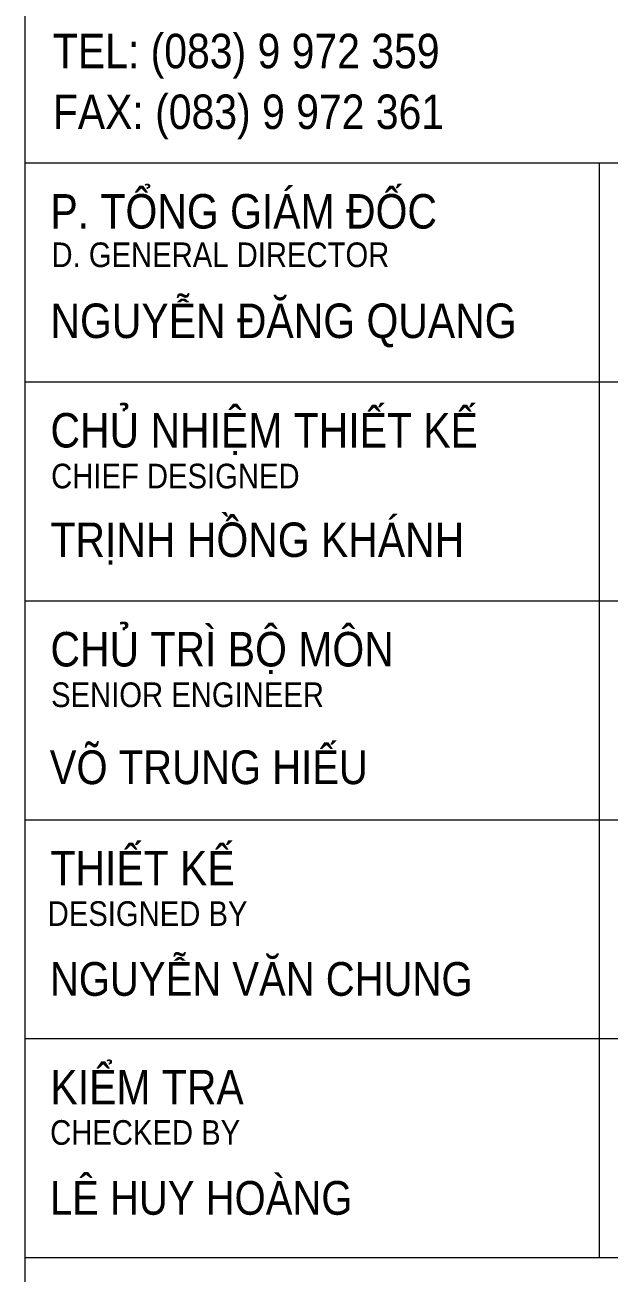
# Model space of a CAD drawing. Header units: millimetres. Extents: x -121190 to 167528, y -50070 to 22631.
# Drawn here: x -37728 to -32775, y -18923 to -8345 of the extents above; entities that cross this region are included whole.
import ezdxf
from ezdxf.enums import TextEntityAlignment as Align

# ---------------------------------------------------------------- set-up
doc = ezdxf.new("R2010")
doc.units = ezdxf.units.MM
doc.header["$MEASUREMENT"] = 0
for name, color, linetype, lineweight in [('KHUNGTEN', 7, 'Continuous', 20), ('Xref khung ten  A3 TKCS$0$A-KY HIEU', 34, 'Continuous', 20), ('Xref khung ten  A3 TKCS$0$A-TEXT', 9, 'Continuous', 18)]:
    doc.layers.add(name, color=color, linetype=linetype, lineweight=lineweight)
doc.styles.add('Xref khung ten  A3 TKCS$0$ARIAL', font='arial.ttf')

# ---------------------------------------------------------------- blocks, each defined once
blk = doc.blocks.new('Xref khung ten  A3 TKCS')
at = {"layer": 'Xref khung ten  A3 TKCS$0$A-KY HIEU', "color": 0}
for p, q in [((-57376.705, -13646.66), (-57376.705, -13933.853)), ((-57376.705, -13822.889), (-57315.382, -13822.889)), ((-57346.043, -13881.291), (-57346.043, -13822.889)), ((-57376.705, -13834.569), (-57315.382, -13834.569)), ((-57376.705, -13846.25), (-57315.382, -13846.25)), ((-57376.705, -13857.93), (-57315.382, -13857.93)), ((-57376.705, -13869.611), (-57315.382, -13869.611)), ((-57376.705, -13881.291), (-57315.382, -13881.291))]:
    blk.add_line(p, q, dxfattribs=at)
at = {"layer": 'Xref khung ten  A3 TKCS$0$A-TEXT', "style": 'Xref khung ten  A3 TKCS$0$ARIAL', "width": 0.85}
for s, height, p in [('TEL: (083) 9 972 359', 1.83967, (-57375.216, -13817.841)), ('FAX: (083) 9 972 361', 1.83967, (-57375.216, -13821.081)), ('P. TỔNG GIÁM ĐỐC', 1.83967, (-57375.343, -13826.393)), ('NGUYỄN ĐĂNG QUANG', 1.83967, (-57375.343, -13832.233)), ('CHỦ NHIỆM THIẾT KẾ', 1.83967, (-57375.343, -13838.073)), ('TRỊNH HỒNG KHÁNH', 1.83967, (-57375.343, -13843.914)), ('CHỦ TRÌ BỘ MÔN', 1.83967, (-57375.343, -13849.754)), ('VÕ TRUNG HIẾU', 1.8, (-57375.381, -13856.033)), ('THIẾT KẾ', 1.8397, (-57375.343, -13861.434)), ('NGUYỄN VĂN CHUNG', 1.8, (-57375.373, -13867.325)), ('KIỂM TRA', 1.8397, (-57375.343, -13873.115)), ('LÊ HUY HOÀNG', 1.8, (-57375.373, -13879.005))]:
    blk.add_text(s, height=height, dxfattribs=at).set_placement(p)
for s, height, p in [('D. GENERAL DIRECTOR', 1.31405, (-57375.288, -13827.791)), ('CHIEF DESIGNED', 1.31405, (-57375.308, -13839.595)), ('SENIOR ENGINEER', 1.31405, (-57375.31, -13851.263)), ('DESIGNED BY', 1.31405, (-57375.491, -13862.938)), ('CHECKED BY', 1.3141, (-57375.361, -13874.616))]:
    blk.add_text(s, height=height, dxfattribs=at).set_placement(p, align=Align.MIDDLE_LEFT)

msp = doc.modelspace()

# ---------------------------------------------------------------- block references
at = {"layer": 'KHUNGTEN', "xscale": 158.87156525576, "yscale": 158.87156525576, "zscale": 158.87156525576}
msp.add_blockref('Xref khung ten  A3 TKCS', (9077798.9, 2186550), dxfattribs=at)

doc.saveas('drawing.dxf')
